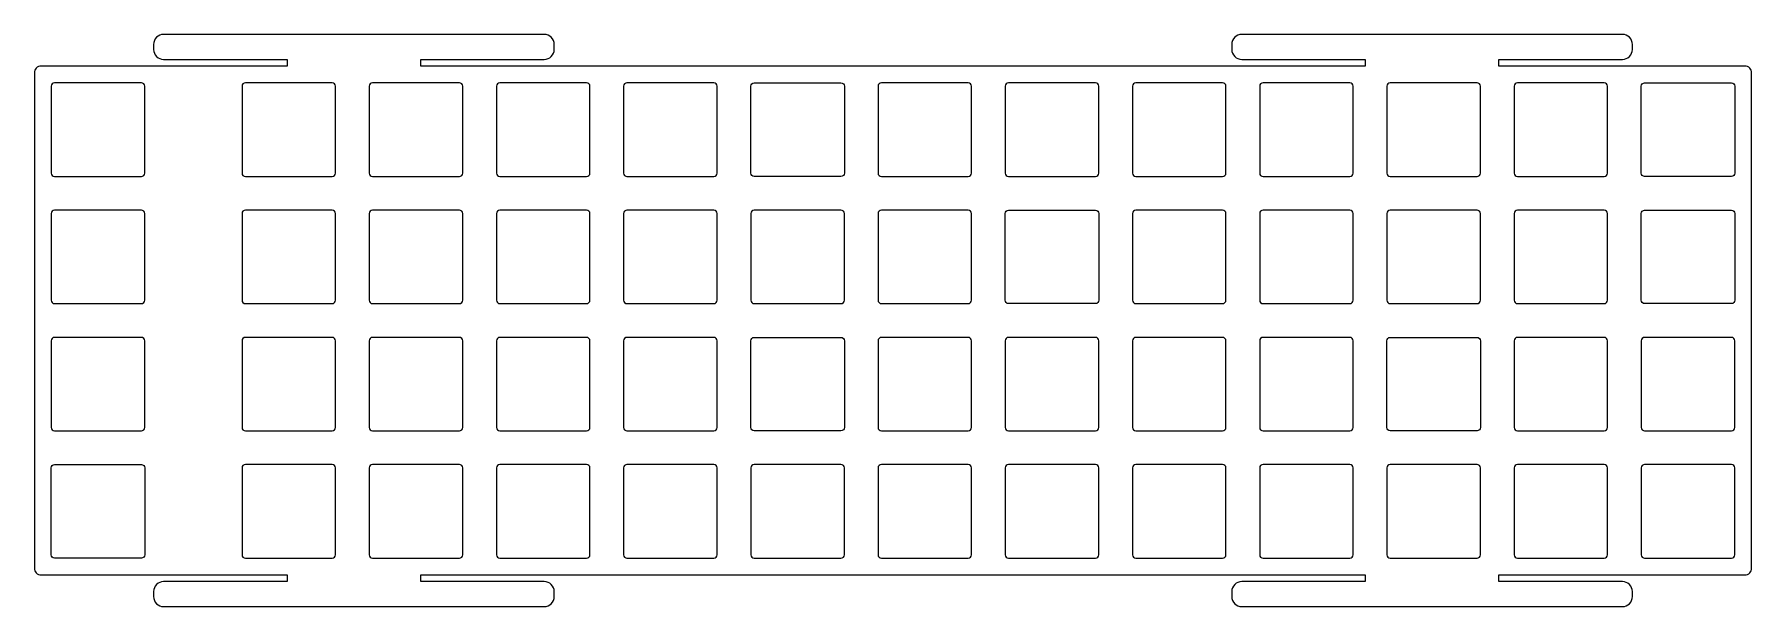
# Model space of a CAD drawing. Header units: millimetres. Extents: x -257 to 0, y -5 to 81.
import ezdxf

# ---------------------------------------------------------------- set-up
doc = ezdxf.new("R2010")
doc.units = ezdxf.units.MM
doc.layers.get('0').update_dxf_attribs({"linetype": 'CONTINUOUS'})

msp = doc.modelspace()

# ---------------------------------------------------------------- linework, layer by layer
for points in [[(-76.359375, 80.95, 0.4142135624), (-77.859375, 79.45), (-77.859375, 78.7, 0.4142135624), (-76.359375, 77.2), (-57.859375, 77.2), (-57.859375, 76.2), (-199.315625, 76.2), (-199.315625, 77.2), (-180.815625, 77.2, 0.4142135624), (-179.315625, 78.7), (-179.315625, 79.45, 0.4142135624), (-180.815625, 80.95), (-237.815625, 80.95, 0.4142135624), (-239.315625, 79.45), (-239.315625, 78.7, 0.4142135624), (-237.815625, 77.2), (-219.315625, 77.2), (-219.315625, 76.2), (-256.175, 76.2, 0.4142135624), (-257.175, 75.2), (-257.175, 1, 0.4142135624), (-256.175, 0), (-219.315625, 0), (-219.315625, -1), (-237.815625, -1, 0.4142135624), (-239.315625, -2.5), (-239.315625, -3.25, 0.4142135624), (-237.815625, -4.75), (-180.815625, -4.75, 0.4142135624), (-179.315625, -3.25), (-179.315625, -2.5, 0.4142135624), (-180.815625, -1), (-199.315625, -1), (-199.315625, 0), (-57.859375, 0), (-57.859375, -1), (-76.359375, -1, 0.4142135624), (-77.859375, -2.5), (-77.859375, -3.25, 0.4142135624), (-76.359375, -4.75), (-19.359375, -4.75, 0.4142135624), (-17.859375, -3.25), (-17.859375, -2.5, 0.4142135624), (-19.359375, -1), (-37.859375, -1), (-37.859375, 0), (-1, 0, 0.4142135624), (0, 1), (0, 75.2, 0.4142135624), (-1, 76.2), (-37.859375, 76.2), (-37.859375, 77.2), (-19.359375, 77.2, 0.4142135624), (-17.859375, 78.7), (-17.859375, 79.45, 0.4142135624), (-19.359375, 80.95)], [(-241.15, 59.675, 0.4142135624), (-240.65, 60.175), (-240.65, 73.175, 0.4142135624), (-241.15, 73.675), (-254.15, 73.675, 0.4142135624), (-254.65, 73.175), (-254.65, 60.175, 0.4142135624), (-254.15, 59.675)], [(-212.575, 59.675, 0.4142135624), (-212.075, 60.175), (-212.075, 73.175, 0.4142135624), (-212.575, 73.675), (-225.575, 73.675, 0.4142135624), (-226.075, 73.175), (-226.075, 60.175, 0.4142135624), (-225.575, 59.675)], [(-193.525, 59.675, 0.4142135624), (-193.025, 60.175), (-193.025, 73.175, 0.4142135624), (-193.525, 73.675), (-206.525, 73.675, 0.4142135624), (-207.025, 73.175), (-207.025, 60.175, 0.4142135624), (-206.525, 59.675)], [(-174.475, 59.675, 0.4142135624), (-173.975, 60.175), (-173.975, 73.175, 0.4142135624), (-174.475, 73.675), (-187.475, 73.675, 0.4142135624), (-187.975, 73.175), (-187.975, 60.175, 0.4142135624), (-187.475, 59.675)], [(-155.425, 59.675, 0.4142135624), (-154.925, 60.175), (-154.925, 73.175, 0.4142135624), (-155.425, 73.675), (-168.425, 73.675, 0.4142135624), (-168.925, 73.175), (-168.925, 60.175, 0.4142135624), (-168.425, 59.675)], [(-135.875, 73.175), (-135.875, 60.175, -0.4142135624), (-136.375, 59.675), (-149.375, 59.675, -0.4142135624), (-149.875, 60.175), (-149.875, 73.175, -0.4142135624), (-149.375, 73.675), (-136.375, 73.675, -0.4142135624)], [(-117.325, 59.675, 0.4142135624), (-116.825, 60.175), (-116.825, 73.175, 0.4142135624), (-117.325, 73.675), (-130.325, 73.675, 0.4142135624), (-130.825, 73.175), (-130.825, 60.175, 0.4142135624), (-130.325, 59.675)], [(-98.275, 59.675, 0.4142135624), (-97.775, 60.175), (-97.775, 73.175, 0.4142135624), (-98.275, 73.675), (-111.275, 73.675, 0.4142135624), (-111.775, 73.175), (-111.775, 60.175, 0.4142135624), (-111.275, 59.675)], [(-79.225, 59.675, 0.4142135624), (-78.725, 60.175), (-78.725, 73.175, 0.4142135624), (-79.225, 73.675), (-92.225, 73.675, 0.4142135624), (-92.725, 73.175), (-92.725, 60.175, 0.4142135624), (-92.225, 59.675)], [(-60.175, 59.675, 0.4142135624), (-59.675, 60.175), (-59.675, 73.175, 0.4142135624), (-60.175, 73.675), (-73.175, 73.675, 0.4142135624), (-73.675, 73.175), (-73.675, 60.175, 0.4142135624), (-73.175, 59.675)], [(-41.125, 59.675, 0.4142135624), (-40.625, 60.175), (-40.625, 73.175, 0.4142135624), (-41.125, 73.675), (-54.125, 73.675, 0.4142135624), (-54.625, 73.175), (-54.625, 60.175, 0.4142135624), (-54.125, 59.675)], [(-22.075, 59.675, 0.4142135624), (-21.575, 60.175), (-21.575, 73.175, 0.4142135624), (-22.075, 73.675), (-35.075, 73.675, 0.4142135624), (-35.575, 73.175), (-35.575, 60.175, 0.4142135624), (-35.075, 59.675)], [(-2.525, 73.175), (-2.525, 60.175, -0.4142135624), (-3.025, 59.675), (-16.025, 59.675, -0.4142135624), (-16.525, 60.175), (-16.525, 73.175, -0.4142135624), (-16.025, 73.675), (-3.025, 73.675, -0.4142135624)], [(-241.15, 40.625, 0.4142135624), (-240.65, 41.125), (-240.65, 54.125, 0.4142135624), (-241.15, 54.625), (-254.15, 54.625, 0.4142135624), (-254.65, 54.125), (-254.65, 41.125, 0.4142135624), (-254.15, 40.625)], [(-212.575, 40.625, 0.4142135624), (-212.075, 41.125), (-212.075, 54.125, 0.4142135624), (-212.575, 54.625), (-225.575, 54.625, 0.4142135624), (-226.075, 54.125), (-226.075, 41.125, 0.4142135624), (-225.575, 40.625)], [(-193.525, 40.625, 0.4142135624), (-193.025, 41.125), (-193.025, 54.125, 0.4142135624), (-193.525, 54.625), (-206.525, 54.625, 0.4142135624), (-207.025, 54.125), (-207.025, 41.125, 0.4142135624), (-206.525, 40.625)], [(-187.975, 41.125, 0.4142135624), (-187.475, 40.625), (-174.475, 40.625, 0.4142135624), (-173.975, 41.125), (-173.975, 54.125, 0.4142135624), (-174.475, 54.625), (-187.475, 54.625, 0.4142135624), (-187.975, 54.125)], [(-155.425, 40.625, 0.4142135624), (-154.925, 41.125), (-154.925, 54.125, 0.4142135624), (-155.425, 54.625), (-168.425, 54.625, 0.4142135624), (-168.925, 54.125), (-168.925, 41.125, 0.4142135624), (-168.425, 40.625)], [(-149.875, 41.125, 0.4142135624), (-149.375, 40.625), (-136.375, 40.625, 0.4142135624), (-135.875, 41.125), (-135.875, 54.125, 0.4142135624), (-136.375, 54.625), (-149.375, 54.625, 0.4142135624), (-149.875, 54.125)], [(-117.325, 40.625, 0.4142135624), (-116.825, 41.125), (-116.825, 54.125, 0.4142135624), (-117.325, 54.625), (-130.325, 54.625, 0.4142135624), (-130.825, 54.125), (-130.825, 41.125, 0.4142135624), (-130.325, 40.625)], [(-97.775, 54.125), (-97.775, 41.125, -0.4142135624), (-98.275, 40.625), (-111.275, 40.625, -0.4142135624), (-111.775, 41.125), (-111.775, 54.125, -0.4142135624), (-111.275, 54.625), (-98.275, 54.625, -0.4142135624)], [(-79.225, 40.625, 0.4142135624), (-78.725, 41.125), (-78.725, 54.125, 0.4142135624), (-79.225, 54.625), (-92.225, 54.625, 0.4142135624), (-92.725, 54.125), (-92.725, 41.125, 0.4142135624), (-92.225, 40.625)], [(-60.175, 40.625, 0.4142135624), (-59.675, 41.125), (-59.675, 54.125, 0.4142135624), (-60.175, 54.625), (-73.175, 54.625, 0.4142135624), (-73.675, 54.125), (-73.675, 41.125, 0.4142135624), (-73.175, 40.625)], [(-41.125, 40.625, 0.4142135624), (-40.625, 41.125), (-40.625, 54.125, 0.4142135624), (-41.125, 54.625), (-54.125, 54.625, 0.4142135624), (-54.625, 54.125), (-54.625, 41.125, 0.4142135624), (-54.125, 40.625)], [(-22.075, 40.625, 0.4142135624), (-21.575, 41.125), (-21.575, 54.125, 0.4142135624), (-22.075, 54.625), (-35.075, 54.625, 0.4142135624), (-35.575, 54.125), (-35.575, 41.125, 0.4142135624), (-35.075, 40.625)], [(-2.525, 54.125), (-2.525, 41.125, -0.4142135624), (-3.025, 40.625), (-16.025, 40.625, -0.4142135624), (-16.525, 41.125), (-16.525, 54.125, -0.4142135624), (-16.025, 54.625), (-3.025, 54.625, -0.4142135624)], [(-241.15, 21.575, 0.4142135624), (-240.65, 22.075), (-240.65, 35.075, 0.4142135624), (-241.15, 35.575), (-254.15, 35.575, 0.4142135624), (-254.65, 35.075), (-254.65, 22.075, 0.4142135624), (-254.15, 21.575)], [(-212.575, 21.575, 0.4142135624), (-212.075, 22.075), (-212.075, 35.075, 0.4142135624), (-212.575, 35.575), (-225.575, 35.575, 0.4142135624), (-226.075, 35.075), (-226.075, 22.075, 0.4142135624), (-225.575, 21.575)], [(-193.525, 21.575, 0.4142135624), (-193.025, 22.075), (-193.025, 35.075, 0.4142135624), (-193.525, 35.575), (-206.525, 35.575, 0.4142135624), (-207.025, 35.075), (-207.025, 22.075, 0.4142135624), (-206.525, 21.575)], [(-174.475, 21.575, 0.4142135624), (-173.975, 22.075), (-173.975, 35.075, 0.4142135624), (-174.475, 35.575), (-187.475, 35.575, 0.4142135624), (-187.975, 35.075), (-187.975, 22.075, 0.4142135624), (-187.475, 21.575)], [(-155.425, 21.575, 0.4142135624), (-154.925, 22.075), (-154.925, 35.075, 0.4142135624), (-155.425, 35.575), (-168.425, 35.575, 0.4142135624), (-168.925, 35.075), (-168.925, 22.075, 0.4142135624), (-168.425, 21.575)], [(-135.875, 35.075), (-135.875, 22.075, -0.4142135624), (-136.375, 21.575), (-149.375, 21.575, -0.4142135624), (-149.875, 22.075), (-149.875, 35.075, -0.4142135624), (-149.375, 35.575), (-136.375, 35.575, -0.4142135624)], [(-117.325, 21.575, 0.4142135624), (-116.825, 22.075), (-116.825, 35.075, 0.4142135624), (-117.325, 35.575), (-130.325, 35.575, 0.4142135624), (-130.825, 35.075), (-130.825, 22.075, 0.4142135624), (-130.325, 21.575)], [(-98.275, 21.575, 0.4142135624), (-97.775, 22.075), (-97.775, 35.075, 0.4142135624), (-98.275, 35.575), (-111.275, 35.575, 0.4142135624), (-111.775, 35.075), (-111.775, 22.075, 0.4142135624), (-111.275, 21.575)], [(-79.225, 21.575, 0.4142135624), (-78.725, 22.075), (-78.725, 35.075, 0.4142135624), (-79.225, 35.575), (-92.225, 35.575, 0.4142135624), (-92.725, 35.075), (-92.725, 22.075, 0.4142135624), (-92.225, 21.575)], [(-60.175, 21.575, 0.4142135624), (-59.675, 22.075), (-59.675, 35.075, 0.4142135624), (-60.175, 35.575), (-73.175, 35.575, 0.4142135624), (-73.675, 35.075), (-73.675, 22.075, 0.4142135624), (-73.175, 21.575)], [(-40.625, 35.075), (-40.625, 22.075, -0.4142135624), (-41.125, 21.575), (-54.125, 21.575, -0.4142135624), (-54.625, 22.075), (-54.625, 35.075, -0.4142135624), (-54.125, 35.575), (-41.125, 35.575, -0.4142135624)], [(-35.575, 22.075, 0.4142135624), (-35.075, 21.575), (-22.075, 21.575, 0.4142135624), (-21.575, 22.075), (-21.575, 35.075, 0.4142135624), (-22.075, 35.575), (-35.075, 35.575, 0.4142135624), (-35.575, 35.075)], [(-3.025, 21.575, 0.4142135624), (-2.525, 22.075), (-2.525, 35.075, 0.4142135624), (-3.025, 35.575), (-16.025, 35.575, 0.4142135624), (-16.525, 35.075), (-16.525, 22.075, 0.4142135624), (-16.025, 21.575)], [(-240.65, 16.025), (-240.65, 3.025, -0.4142135624), (-241.15, 2.525), (-254.15, 2.525, -0.4142135624), (-254.65, 3.025), (-254.65, 16.025, -0.4142135624), (-254.15, 16.525), (-241.15, 16.525, -0.4142135624)], [(-212.575, 2.525, 0.4142135624), (-212.075, 3.025), (-212.075, 16.025, 0.4142135624), (-212.575, 16.525), (-225.575, 16.525, 0.4142135624), (-226.075, 16.025), (-226.075, 3.025, 0.4142135624), (-225.575, 2.525)], [(-193.525, 2.525, 0.4142135624), (-193.025, 3.025), (-193.025, 16.025, 0.4142135624), (-193.525, 16.525), (-206.525, 16.525, 0.4142135624), (-207.025, 16.025), (-207.025, 3.025, 0.4142135624), (-206.525, 2.525)], [(-174.475, 2.525, 0.4142135624), (-173.975, 3.025), (-173.975, 16.025, 0.4142135624), (-174.475, 16.525), (-187.475, 16.525, 0.4142135624), (-187.975, 16.025), (-187.975, 3.025, 0.4142135624), (-187.475, 2.525)], [(-155.425, 2.525, 0.4142135624), (-154.925, 3.025), (-154.925, 16.025, 0.4142135624), (-155.425, 16.525), (-168.425, 16.525, 0.4142135624), (-168.925, 16.025), (-168.925, 3.025, 0.4142135624), (-168.425, 2.525)], [(-136.375, 2.525, 0.4142135624), (-135.875, 3.025), (-135.875, 16.025, 0.4142135624), (-136.375, 16.525), (-149.375, 16.525, 0.4142135624), (-149.875, 16.025), (-149.875, 3.025, 0.4142135624), (-149.375, 2.525)], [(-117.325, 2.525, 0.4142135624), (-116.825, 3.025), (-116.825, 16.025, 0.4142135624), (-117.325, 16.525), (-130.325, 16.525, 0.4142135624), (-130.825, 16.025), (-130.825, 3.025, 0.4142135624), (-130.325, 2.525)], [(-98.275, 2.525, 0.4142135624), (-97.775, 3.025), (-97.775, 16.025, 0.4142135624), (-98.275, 16.525), (-111.275, 16.525, 0.4142135624), (-111.775, 16.025), (-111.775, 3.025, 0.4142135624), (-111.275, 2.525)], [(-79.225, 2.525, 0.4142135624), (-78.725, 3.025), (-78.725, 16.025, 0.4142135624), (-79.225, 16.525), (-92.225, 16.525, 0.4142135624), (-92.725, 16.025), (-92.725, 3.025, 0.4142135624), (-92.225, 2.525)], [(-60.175, 2.525, 0.4142135624), (-59.675, 3.025), (-59.675, 16.025, 0.4142135624), (-60.175, 16.525), (-73.175, 16.525, 0.4142135624), (-73.675, 16.025), (-73.675, 3.025, 0.4142135624), (-73.175, 2.525)], [(-54.625, 3.025, 0.4142135624), (-54.125, 2.525), (-41.125, 2.525, 0.4142135624), (-40.625, 3.025), (-40.625, 16.025, 0.4142135624), (-41.125, 16.525), (-54.125, 16.525, 0.4142135624), (-54.625, 16.025)], [(-22.075, 2.525, 0.4142135624), (-21.575, 3.025), (-21.575, 16.025, 0.4142135624), (-22.075, 16.525), (-35.075, 16.525, 0.4142135624), (-35.575, 16.025), (-35.575, 3.025, 0.4142135624), (-35.075, 2.525)], [(-3.025, 2.525, 0.4142135624), (-2.525, 3.025), (-2.525, 16.025, 0.4142135624), (-3.025, 16.525), (-16.025, 16.525, 0.4142135624), (-16.525, 16.025), (-16.525, 3.025, 0.4142135624), (-16.025, 2.525)]]:
    msp.add_lwpolyline(points, format="xyb", close=True)

doc.saveas('drawing.dxf')
